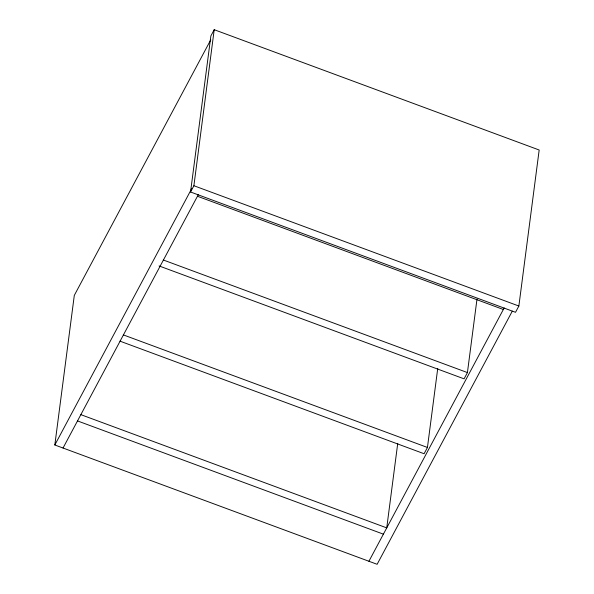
<?xml version="1.0" encoding="UTF-8"?>
<svg xmlns="http://www.w3.org/2000/svg" width="594" height="594" viewBox="0 0 594 594"><rect width="100%" height="100%" fill="white"/><g stroke="black" fill="none" stroke-linecap="round" stroke-linejoin="round"><path stroke-width="0.89" d="M512.288 311.167L377.131 564.3L54.826 444.988L74.302 295.389L210.766 39.805M190.548 191.996L210.863 35.967L214.211 29.7L539.174 150L518.866 306.029L515.518 312.296L190.548 191.996L193.896 185.729L214.211 29.7M397.728 443.451L386.739 527.88L80.858 414.649M119.958 341.142L424.094 453.734L427.442 447.46L437.741 368.384M159.073 265.934L464.077 378.846L467.426 372.579L477.004 299.02M54.826 444.988L191.728 188.588M63.038 448.024L198.299 194.691M368.919 561.263L504.18 307.93M193.896 185.729L518.866 306.029M197.468 196.258L503.348 309.496M163.283 259.986L467.426 372.579M123.3 334.875L427.442 447.46M77.51 420.916L383.39 534.154"/></g></svg>
